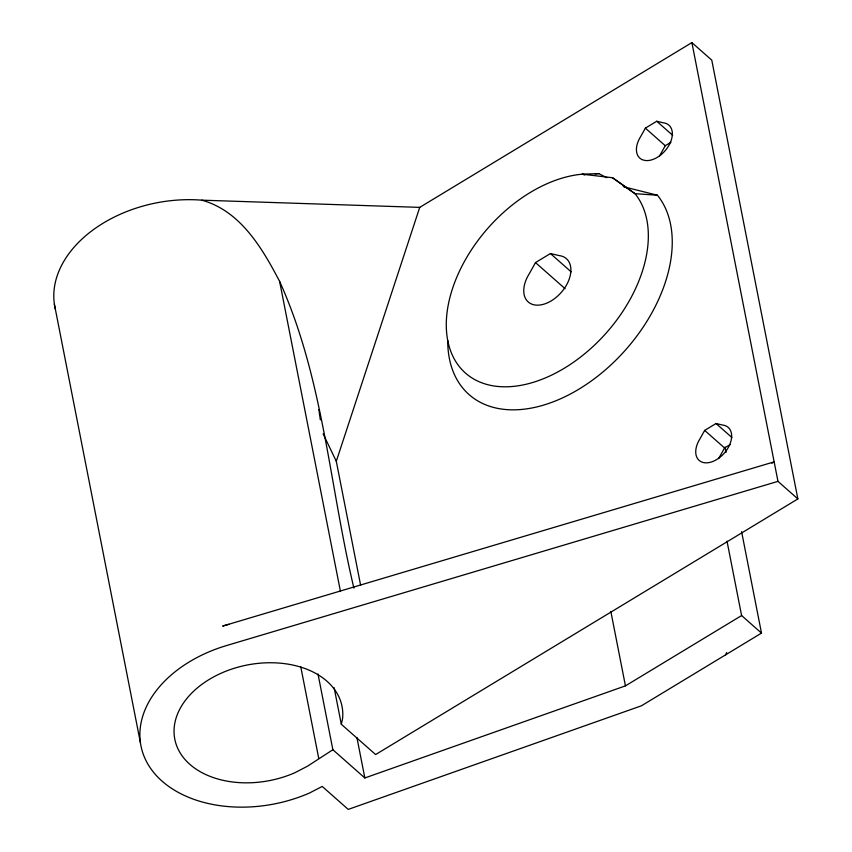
<?xml version="1.0" encoding="UTF-8"?>
<svg xmlns="http://www.w3.org/2000/svg" width="852" height="852" viewBox="0 0 852 852"><rect width="100%" height="100%" fill="white"/><g stroke="black" fill="none" stroke-linecap="round" stroke-linejoin="round"><path stroke-width="1.28" d="M55.337 309.244A119.706 82.697 -11.1 0 1 201.775 200.167L419.727 207.377L691.888 42.6L711.782 60.162L797.866 498.921L375.625 754.553L341.311 724.264L342.547 718.854A85.211 58.873 -11.1 0 0 250.147 664.464A85.211 58.873 -11.1 0 0 177.152 746.98A85.211 58.873 -11.1 0 0 294.898 772.721L307.551 766.172L332.866 749.739L317.998 673.996M360.62 585.228L336.295 461.283L419.727 207.377M725.595 654.837L726.692 652.504M535.493 262.586L529.316 273.684A28.861 18.435 -48.6 0 0 533.192 304.611A28.861 18.435 -48.6 0 0 566.985 284.142A28.861 18.435 -48.6 0 0 559.189 255.6L550.424 253.545L535.493 262.586L565.11 288.721M645.369 128.141L640.661 136.597A21.992 14.047 -48.6 0 0 642.791 159.899L645.347 160.506A21.992 14.047 -48.6 0 0 669.917 143.477A21.992 14.047 -48.6 0 0 663.42 122.826L656.743 121.25L645.369 128.141L665.263 145.703L670.95 142.263M665.263 145.703L660.556 154.159A21.992 14.047 -48.6 0 0 659.299 156.31M704.668 430.398L699.961 438.855A21.992 14.047 -48.6 0 0 702.911 462.423A21.992 14.047 -48.6 0 0 728.662 446.831A21.992 14.047 -48.6 0 0 722.72 425.073L716.042 423.508L704.668 430.398L724.562 447.96L730.249 444.51M724.562 447.96L719.855 456.416A21.992 14.047 -48.6 0 0 718.609 458.568M771.869 463.232L774.138 461.859L222.67 626.071A119.706 82.697 -11.1 0 1 228.932 624.335M332.866 749.739L364.848 777.961L625.443 685.871L741.602 615.549L727.001 541.116M741.602 531.68L761.496 633.1L641.46 705.786L348.234 809.4L322.216 786.439L309.67 792.935A119.706 82.697 -11.1 0 1 147.471 763.371A119.706 82.697 -11.1 0 1 226.494 645.571L777.972 481.359L797.866 498.921M606.794 177.674L598.764 173.595L582.204 174.191A123.689 79.034 -48.6 0 0 446.469 318.755A123.689 79.034 -48.6 0 0 570.308 364.422A123.689 79.034 -48.6 0 0 635.006 193.67L657.435 195.236A137.438 87.809 -48.6 0 1 588.711 382.814A137.438 87.809 -48.6 0 1 447.737 340.555M612.535 177.738L635.006 193.67L612.535 177.738L582.204 174.191L584.728 174.958M623.781 186.801L657.435 195.236M201.775 200.167C240.434 210.827 262.224 248.166 279.626 281.416C323.355 378.043 329.575 486.013 353.889 588.082M622.865 185.821L626.305 187.568M656.743 121.25L672.665 135.308M550.424 253.545L571.159 271.841M716.042 423.508L731.964 437.555M741.602 615.549L761.496 633.1M323.132 433.86L336.295 461.283M691.888 42.6L777.972 481.359M725.02 447.162L726.042 452.359M610.841 611.448L625.443 685.871M279.626 281.416L340.47 591.522M356.903 737.481L364.848 777.961M334.133 687.702L341.311 724.264M300.788 666.892L318.723 758.301M54.358 304.089L140.442 742.848M318.85 409.514L320.331 419.844M595.069 173.989A137.438 87.809 -48.6 0 1 598.764 173.595"/></g></svg>
